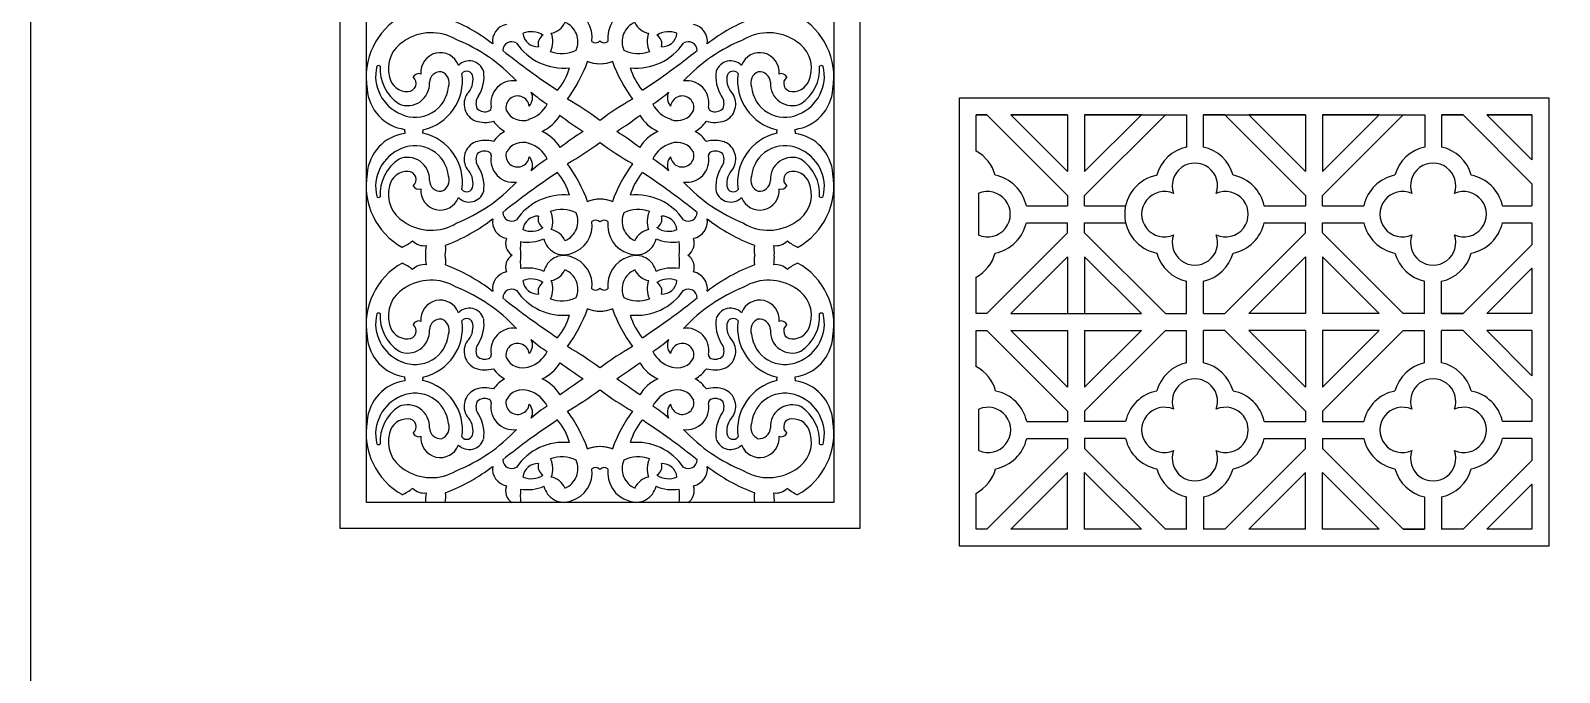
# Model space of a CAD drawing. Header units: millimetres. Extents: x 196 to 687, y 295 to 770.
# Drawn here: x 195.6 to 313, y 531.7 to 580.9 of the extents above; entities that cross this region are included whole.
import ezdxf

# ---------------------------------------------------------------- set-up
doc = ezdxf.new("R2010")
doc.units = ezdxf.units.MM

# ---------------------------------------------------------------- blocks, each defined once
blk = doc.blocks.new('A$C68BE5517')
at = {"color": 1}
for p, q in [((8.31, 33.1), (3.96, 33.1)), ((8.31, 33.1), (8.31, 28.74)), ((13.97, 33.1), (9.61, 33.1)), ((9.61, 33.1), (9.61, 28.74)), ((17.44, 33.1), (17.44, 30.62)), ((18.71, 33.1), (18.71, 30.62)), ((26.57, 33.1), (22.21, 33.1)), ((26.57, 33.1), (26.57, 28.74)), ((32.23, 33.1), (27.87, 33.1)), ((27.87, 33.1), (27.87, 28.74)), ((35.72, 33.1), (35.72, 30.62)), ((37, 33.1), (37, 30.62)), ((43.94, 33.1), (40.49, 33.1)), ((1.46, 27.06), (1.46, 23.89)), ((5.14, 26.12), (8.31, 26.12)), ((9.61, 26.12), (12.78, 26.12)), ((23.4, 26.12), (26.57, 26.12)), ((27.87, 26.12), (31.04, 26.12)), ((41.68, 26.12), (43.94, 26.12)), ((5.14, 24.82), (8.31, 24.82)), ((8.31, 24.04), (8.31, 24.82)), ((9.61, 24.82), (12.78, 24.82)), ((9.61, 24.04), (9.61, 24.82)), ((23.4, 24.82), (26.57, 24.82)), ((26.57, 24.04), (26.57, 24.82)), ((27.87, 24.82), (31.04, 24.82)), ((27.87, 24.04), (27.87, 24.82)), ((41.68, 24.82), (43.94, 24.82)), ((8.31, 22.2), (8.31, 17.85)), ((9.61, 22.2), (9.61, 17.85)), ((26.57, 22.2), (26.57, 17.85)), ((27.87, 22.2), (27.87, 17.85)), ((17.44, 17.85), (17.44, 20.32)), ((18.74, 17.85), (18.74, 20.33)), ((35.7, 17.85), (35.7, 20.33)), ((37, 17.85), (37, 20.32)), ((3.96, 17.85), (8.31, 17.85)), ((8.31, 17.85), (9.61, 17.85)), ((9.61, 17.85), (13.97, 17.85)), ((15.81, 17.85), (17.44, 17.85)), ((26.57, 17.85), (22.21, 17.85)), ((32.23, 17.85), (27.87, 17.85)), ((38.63, 17.85), (37, 17.85)), ((43.94, 17.85), (40.47, 17.85)), ((3.96, 16.55), (8.31, 16.55)), ((8.31, 16.55), (8.31, 12.19)), ((9.61, 16.55), (13.97, 16.55)), ((9.61, 16.55), (9.61, 12.19)), ((15.81, 16.55), (17.44, 16.55)), ((17.44, 14.07), (17.44, 16.55)), ((18.74, 14.06), (18.74, 16.55)), ((26.57, 16.55), (22.21, 16.55)), ((26.57, 16.55), (26.57, 12.19)), ((32.23, 16.55), (27.87, 16.55)), ((27.87, 16.55), (27.87, 12.19)), ((35.7, 14.06), (35.7, 16.55)), ((38.63, 16.55), (37, 16.55)), ((37, 14.07), (37, 16.55)), ((43.94, 16.55), (40.47, 16.55)), ((1.48, 10.51), (1.48, 7.34)), ((5.17, 9.57), (8.31, 9.57)), ((8.31, 10.35), (8.31, 9.57)), ((9.61, 10.35), (9.61, 9.57)), ((12.76, 9.57), (9.61, 9.57)), ((23.4, 9.57), (26.57, 9.57)), ((26.57, 10.35), (26.57, 9.57)), ((27.87, 10.35), (27.87, 9.57)), ((27.87, 9.57), (31.04, 9.57)), ((43.94, 9.57), (41.68, 9.57)), ((23.4, 8.27), (26.57, 8.27)), ((23.4, 8.27), (26.57, 8.27)), ((26.57, 7.5), (26.57, 8.27)), ((27.87, 8.27), (31.04, 8.27)), ((27.87, 8.27), (31.04, 8.27)), ((43.94, 8.27), (41.68, 8.27)), ((8.31, 1.3), (8.31, 5.66)), ((9.61, 1.3), (9.61, 5.66)), ((26.57, 1.3), (26.57, 5.66)), ((27.87, 1.3), (27.87, 5.66)), ((17.44, 1.3), (17.44, 3.78)), ((18.74, 3.78), (18.74, 1.3)), ((35.7, 3.78), (35.7, 1.3)), ((37, 3.78), (37, 1.3))]:
    blk.add_line(p, q, dxfattribs=at)
blk.add_lwpolyline([(0, 34.4), (45.24, 34.4), (45.24, 0), (0, 0)], close=True, dxfattribs=at)
for points in [[(8.31, 26.9), (2.12, 33.1), (1.3, 33.1)], [(1.3, 30.3), (1.3, 33.1), (2.12, 33.1)], [(2.12, 33.1), (8.31, 26.9), (8.31, 26.12)], [(8.31, 28.74), (3.96, 33.1)], [(3.96, 33.1), (8.31, 33.1)], [(13.97, 33.1), (9.61, 28.74)], [(15.81, 33.1), (9.61, 26.9)], [(9.61, 26.12), (9.61, 26.9), (15.81, 33.1), (17.44, 33.1)], [(9.61, 33.1), (17.44, 33.1)], [(18.71, 33.1), (26.57, 33.1)], [(26.57, 26.9), (20.37, 33.1), (18.74, 33.1)], [(20.37, 33.1), (26.57, 26.9), (26.57, 26.12)], [(26.57, 28.74), (22.21, 33.1)], [(32.23, 33.1), (27.87, 28.74)], [(34.06, 33.1), (27.87, 26.9)], [(27.87, 26.12), (27.87, 26.9), (34.06, 33.1), (35.7, 33.1)], [(27.87, 33.1), (35.72, 33.1)], [(37, 33.1), (38.66, 33.1)], [(43.94, 27.81), (38.66, 33.1), (37.02, 33.1)], [(43.94, 29.65), (40.49, 33.1)], [(40.49, 33.1), (43.94, 33.1), (43.94, 29.65)], [(43.94, 27.81), (43.94, 26.12)], [(43.94, 24.82), (43.94, 23.13)], [(8.31, 24.04), (2.12, 17.85), (1.3, 17.85), (1.3, 20.64)], [(15.81, 17.85), (9.61, 24.04)], [(18.74, 17.85), (20.37, 17.85), (26.57, 24.04)], [(26.57, 24.04), (20.37, 17.85)], [(27.87, 24.04), (34.06, 17.85)], [(35.7, 17.85), (34.06, 17.85), (27.87, 24.04)], [(37.02, 17.85), (38.66, 17.85), (43.94, 23.13)], [(43.94, 23.13), (38.66, 17.85)], [(8.31, 22.2), (3.96, 17.85)], [(13.97, 17.85), (9.61, 22.2)], [(22.21, 17.85), (26.57, 22.2)], [(27.87, 22.2), (32.23, 17.85)], [(40.47, 17.85), (43.94, 21.32)], [(43.94, 21.32), (43.94, 17.85)], [(1.3, 13.77), (1.3, 16.55), (2.12, 16.55)], [(2.12, 16.55), (8.31, 10.35)], [(3.96, 16.55), (8.31, 12.19)], [(9.61, 12.19), (13.97, 16.55)], [(9.61, 10.35), (15.81, 16.55)], [(26.57, 10.35), (20.37, 16.55), (18.74, 16.55)], [(20.37, 16.55), (26.57, 10.35)], [(26.57, 12.19), (22.21, 16.55)], [(32.23, 16.55), (27.87, 12.19)], [(34.06, 16.55), (27.87, 10.35)], [(27.87, 10.35), (34.06, 16.55), (35.7, 16.55)], [(43.94, 11.26), (38.66, 16.55), (37.02, 16.55)], [(43.94, 13.08), (40.47, 16.55)], [(43.94, 16.55), (43.94, 13.08)], [(43.94, 11.26), (43.94, 9.57)], [(5.17, 8.27), (8.31, 8.27), (8.31, 7.5), (2.12, 1.3)], [(12.76, 8.27), (9.61, 8.27), (9.61, 7.5), (15.81, 1.3)], [(27.87, 8.27), (27.87, 7.5), (34.06, 1.3), (35.7, 1.3)], [(43.94, 8.27), (43.94, 6.58)], [(26.57, 7.5), (20.37, 1.3), (18.74, 1.3)], [(20.37, 1.3), (26.57, 7.5)], [(34.06, 1.3), (27.87, 7.5)], [(43.94, 6.58), (38.66, 1.3), (37.02, 1.3)], [(3.96, 1.3), (8.31, 5.66)], [(9.61, 5.66), (13.97, 1.3)], [(22.21, 1.3), (26.57, 5.66)], [(27.87, 5.66), (32.23, 1.3)], [(40.49, 1.3), (43.94, 4.75)], [(43.94, 4.75), (43.94, 1.3), (40.49, 1.3)], [(2.12, 1.3), (1.3, 1.3), (1.3, 4.08)], [(8.31, 1.3), (3.96, 1.3)], [(13.97, 1.3), (9.61, 1.3)], [(17.44, 1.3), (15.81, 1.3)], [(20.37, 1.3), (18.74, 1.3)], [(26.57, 1.3), (22.21, 1.3)], [(32.23, 1.3), (27.87, 1.3)], [(35.7, 1.3), (34.06, 1.3)], [(38.66, 1.3), (37, 1.3)]]:
    blk.add_lwpolyline(points, dxfattribs=at)
for centre, radius, start, end in [((18.08, 27.65), 3.04, 102.1016, 164.5756), ((18.08, 27.65), 3.04, 15.4244, 77.8984), ((36.36, 27.65), 3.04, 102.1016, 164.5756), ((36.36, 27.65), 3.04, 15.4244, 77.8984), ((-0.18, 27.65), 3.04, 15.4244, 60.8687), ((18.08, 27.65), 1.74, 340.1793, 199.8207), ((36.36, 27.65), 1.74, 340.1793, 199.8207), ((2.17, 25.47), 3.04, 12.3499, 79.0185), ((15.73, 25.47), 3.04, 100.9815, 259.0185), ((20.43, 25.47), 3.04, 12.3499, 79.0185), ((34.01, 25.47), 3.04, 100.9815, 167.6501), ((38.71, 25.47), 3.04, 12.3499, 79.0185), ((2.17, 25.47), 1.74, 245.7364, 114.2636), ((15.73, 25.47), 1.74, 65.7364, 294.2636), ((20.43, 25.47), 1.74, 245.7364, 114.2636), ((34.01, 25.47), 1.74, 65.7364, 294.2636), ((38.71, 25.47), 1.74, 245.7364, 114.2636), ((2.17, 25.47), 3.04, 280.9815, 347.6501), ((20.43, 25.47), 3.04, 280.9815, 347.6501), ((34.01, 25.47), 3.04, 192.3499, 259.0185), ((38.71, 25.47), 3.04, 280.9815, 347.6501), ((18.08, 23.3), 1.74, 160.1793, 19.8207), ((36.36, 23.3), 1.74, 160.1793, 19.8207), ((-0.18, 23.3), 3.04, 299.1313, 344.5756), ((18.08, 23.3), 3.04, 195.4244, 257.8984), ((18.08, 23.3), 3.04, 282.5984, 344.5756), ((36.36, 23.3), 3.04, 195.4244, 257.4016), ((36.36, 23.3), 3.04, 282.1016, 344.5756), ((-0.15, 11.1), 3.04, 15.4244, 61.4229), ((18.08, 11.1), 3.04, 102.1016, 164.5756), ((18.08, 11.1), 3.04, 15.4244, 77.4016), ((36.36, 11.1), 3.04, 102.5984, 164.5756), ((36.36, 11.1), 3.04, 15.4244, 77.8984), ((2.2, 8.92), 3.04, 12.3499, 79.0185), ((15.73, 8.92), 3.04, 100.9815, 167.6501), ((18.08, 11.1), 1.74, 340.1793, 199.8207), ((20.43, 8.92), 3.04, 12.3499, 79.0185), ((34.01, 8.92), 3.04, 100.9815, 167.6501), ((36.36, 11.1), 1.74, 340.1793, 199.8207), ((38.71, 8.92), 3.04, 12.3499, 79.0185), ((2.2, 8.92), 1.74, 245.7364, 114.2636), ((15.73, 8.92), 1.74, 65.7364, 294.2636), ((20.43, 8.92), 1.74, 245.7364, 114.2636), ((34.01, 8.92), 1.74, 65.7364, 294.2636), ((38.71, 8.92), 1.74, 245.7364, 114.2636), ((2.2, 8.92), 3.04, 280.9815, 347.6501), ((15.73, 8.92), 3.04, 192.3499, 259.0185), ((20.43, 8.92), 3.04, 280.9815, 347.6501), ((34.01, 8.92), 3.04, 192.3499, 259.0185), ((38.71, 8.92), 3.04, 280.9815, 347.6501), ((18.08, 6.75), 1.74, 160.1793, 19.8207), ((36.36, 6.75), 1.74, 160.1793, 19.8207), ((-0.15, 6.75), 3.04, 298.5771, 344.5756), ((18.08, 6.75), 3.04, 195.4244, 257.8984), ((18.08, 6.75), 3.04, 282.5984, 344.5756), ((36.36, 6.75), 3.04, 195.4244, 257.4016), ((36.36, 6.75), 3.04, 282.1016, 344.5756)]:
    blk.add_arc(centre, radius, start, end, dxfattribs=at)
blk = doc.blocks.new('A$C22BE7BF4')
at = {"color": 1}
for p, q in [((4.96, 30.47), (4.96, 30.62)), ((6.34, 30.6), (6.34, 30.47)), ((33.51, 30.6), (33.51, 30.47)), ((34.9, 30.47), (34.9, 30.62)), ((4.96, 30.47), (4.96, 30.31)), ((6.34, 30.33), (6.34, 30.47)), ((33.51, 30.33), (33.51, 30.47)), ((34.9, 30.47), (34.9, 30.31)), ((4.96, 11.49), (4.96, 11.65)), ((4.96, 11.49), (4.96, 11.33)), ((6.34, 11.63), (6.34, 11.49)), ((6.34, 11.35), (6.34, 11.49)), ((33.51, 11.63), (33.51, 11.49)), ((33.51, 11.35), (33.51, 11.49)), ((34.9, 11.49), (34.9, 11.65)), ((34.9, 11.49), (34.9, 11.33))]:
    blk.add_line(p, q, dxfattribs=at)
for points in [[(0, 79.93), (39.88, 79.93), (39.88, 0), (0, 0)], [(2, 77.93), (37.88, 77.93), (37.88, 2), (2, 2)]]:
    blk.add_lwpolyline(points, close=True, dxfattribs=at)
for centre, radius, start, end in [((7.38, 34.63), 5.4, 118.987, 189.6583), ((3.32, 26.45), 13.61, 52.053, 69.6111), ((15.92, 39.41), 1.44, 280.7197, 336.3662), ((16.62, 37.34), 1.62, 336.6283, 67.3984), ((17.05, 37.65), 2.28, 352.7922, 73.2511), ((22.8, 37.65), 2.28, 106.7489, 187.2078), ((23.24, 37.34), 1.62, 112.6016, 203.3717), ((23.93, 39.41), 1.44, 203.6338, 259.2803), ((36.53, 26.45), 13.61, 110.3889, 127.947), ((32.48, 34.63), 5.4, 350.3417, 61.013), ((6.98, 34.31), 3.73, 59.1096, 123.9037), ((12.98, 37.39), 1.3, 100.2682, 189.0711), ((14.65, 36.51), 1.61, 55.6876, 112.6903), ((15.16, 38.11), 1.15, 185.5817, 272.4793), ((15.91, 37.2), 0.734, 118.8965, 198.7504), ((14.51, 37.37), 1.8, 334.7627, 20.6062), ((25.35, 37.37), 1.8, 159.3938, 205.2373), ((25.21, 36.51), 1.61, 67.3097, 124.3124), ((23.95, 37.2), 0.734, 341.2496, 61.1035), ((24.69, 38.11), 1.15, 267.5207, 354.4183), ((26.87, 37.39), 1.3, 350.9289, 79.7318), ((32.87, 34.31), 3.73, 56.0963, 120.8904), ((6.13, 35.3), 2.44, 120.38, 195.7734), ((7.67, 35.02), 1.49, 20.5617, 185.6734), ((4.15, 25.62), 12.8, 42.9664, 68.2401), ((13.16, 36.66), 0.693, 59.0394, 177.7081), ((47.88, 81), 56.73, 231.3656, 236.6232), ((17.14, 39.7), 4.37, 214.1052, 276.0268), ((17, 38.95), 2.5, 249.6741, 296.0872), ((19.59, 37.75), 0.474, 233.7394, 315.1689), ((20.26, 37.75), 0.474, 224.8311, 306.2606), ((22.85, 38.95), 2.5, 243.9128, 290.3259), ((22.72, 39.7), 4.37, 263.9732, 325.8948), ((-8.03, 81), 56.73, 303.3768, 308.6344), ((35.71, 25.62), 12.8, 111.7599, 137.0336), ((26.7, 36.66), 0.693, 2.2919, 120.9606), ((32.19, 35.02), 1.49, 354.3266, 159.4383), ((33.72, 35.3), 2.44, 344.2266, 59.62), ((5.87, 34.72), 3.16, 166.2261, 248.2707), ((2.93, 35.31), 0.208, 50.0912, 130.714), ((6.22, 35.25), 3.16, 175.9968, 237.1521), ((9.89, 34.71), 1.17, 18.4047, 135.1013), ((13.07, 36.66), 4.71, 319.9339, 343.9318), ((8.41, 39.64), 11.23, 323.4149, 340.2457), ((19.93, 38.23), 2.57, 246.8542, 291.6589), ((19.93, 38.23), 2.57, 248.3411, 293.1458), ((31.45, 39.64), 11.23, 199.7543, 216.5851), ((26.78, 36.66), 4.71, 196.0682, 220.0661), ((29.96, 34.71), 1.17, 44.8987, 161.5953), ((33.99, 34.72), 3.16, 291.7293, 13.7739), ((33.63, 35.25), 3.16, 302.8479, 4.0032), ((36.92, 35.31), 0.208, 49.286, 129.9088), ((5.13, 34.9), 1.37, 190.9825, 273.1101), ((5.17, 34.12), 1.67, 246.4135, 3.3727), ((5.21, 34.15), 0.614, 269.8788, 51.574), ((6.01, 34.44), 0.461, 68.0045, 156.0165), ((5.52, 34.36), 3.85, 282.3743, 8.2512), ((7.71, 34.18), 0.872, 85.7917, 177.6899), ((7.44, 34.2), 0.914, 340.1258, 68.5649), ((9.7, 34.62), 0.478, 4.5307, 141.7777), ((8.62, 34.46), 1.57, 315.4257, 7.4203), ((8.12, 34.7), 2.91, 328.7853, 7.585), ((13.28, 32.64), 1.72, 82.2116, 190.2514), ((26.57, 32.64), 1.72, 349.7486, 97.7884), ((31.73, 34.7), 2.91, 172.415, 211.2147), ((31.23, 34.46), 1.57, 172.5797, 224.5743), ((30.15, 34.62), 0.478, 38.2223, 175.4693), ((34.34, 34.36), 3.85, 171.7488, 257.6257), ((32.41, 34.2), 0.914, 111.4351, 199.8742), ((32.14, 34.18), 0.872, 2.3101, 94.2083), ((34.68, 34.12), 1.67, 176.6273, 293.5865), ((33.84, 34.44), 0.461, 23.9835, 111.9955), ((34.64, 34.15), 0.614, 128.426, 270.1212), ((34.72, 34.9), 1.37, 266.8899, 349.0175), ((5.4, 33.95), 3.35, 183.8202, 262.4624), ((5.74, 34.13), 2.57, 246.0876, 354.6317), ((10.91, 32.57), 1.41, 146.3586, 246.9166), ((11.33, 32.61), 0.921, 140.9412, 206.6968), ((13.61, 32.29), 0.899, 7.5039, 192.4964), ((13.78, 33.06), 0.971, 317.9562, 25.3792), ((20.8, 40.42), 9.27, 228.4975, 237.9124), ((6.47, 13.52), 22.3, 52.9502, 60.5754), ((33.38, 13.52), 22.3, 119.4246, 127.0498), ((19.05, 40.42), 9.27, 302.0876, 311.5025), ((26.07, 33.06), 0.971, 154.6208, 222.0438), ((26.24, 32.29), 0.899, 347.5036, 172.4961), ((28.53, 32.61), 0.921, 333.3032, 39.0588), ((28.94, 32.57), 1.41, 293.0834, 33.6414), ((34.12, 34.13), 2.57, 185.3683, 293.9124), ((34.46, 33.95), 3.35, 277.5376, 356.1798), ((11.08, 32.85), 0.872, 228.3182, 292.177), ((11.31, 32.3), 0.276, 290.6995, 7.3902), ((14, 32.71), 1.41, 206.106, 290.0284), ((13.85, 33.58), 2.27, 286.1313, 333.5104), ((14.21, 33.3), 3.1, 294.2538, 329.0615), ((36.14, 57.43), 32.15, 233.1775, 237.0206), ((3.71, 57.43), 32.15, 302.9794, 306.8225), ((25.64, 33.3), 3.1, 210.9385, 245.7462), ((26.01, 33.58), 2.27, 206.4896, 253.8687), ((25.86, 32.71), 1.41, 249.9716, 333.894), ((28.54, 32.3), 0.276, 172.6098, 249.3005), ((28.77, 32.85), 0.872, 247.823, 311.6818), ((11.12, 33.6), 2.44, 251.8711, 285.2087), ((13.96, 32.81), 2.7, 215.3686, 239.999), ((25.89, 32.81), 2.7, 300.001, 324.6314), ((28.74, 33.6), 2.44, 254.7913, 288.1289), ((5.4, 26.99), 3.35, 97.5376, 176.1798), ((5.74, 26.8), 2.57, 5.3683, 113.9124), ((5.52, 26.57), 3.85, 351.7488, 77.6257), ((10.91, 28.36), 1.41, 113.0834, 213.6414), ((11.12, 27.34), 2.44, 74.7913, 108.1289), ((13.96, 28.13), 2.7, 120.001, 144.6314), ((14, 28.22), 1.41, 69.9716, 153.894), ((13.85, 27.36), 2.27, 26.4896, 73.8687), ((14.21, 27.64), 3.1, 30.9385, 65.7462), ((36.14, 3.5), 32.15, 122.9794, 126.8225), ((6.47, 47.42), 22.3, 299.4246, 307.0498), ((33.38, 47.42), 22.3, 232.9502, 240.5754), ((3.71, 3.5), 32.15, 53.1775, 57.0206), ((25.64, 27.64), 3.1, 114.2538, 149.0615), ((26.01, 27.36), 2.27, 106.1313, 153.5104), ((25.86, 28.22), 1.41, 26.106, 110.0284), ((25.89, 28.13), 2.7, 35.3686, 59.999), ((28.74, 27.34), 2.44, 71.8711, 105.2087), ((28.94, 28.36), 1.41, 326.3586, 66.9166), ((34.34, 26.57), 3.85, 102.3743, 188.2512), ((34.12, 26.8), 2.57, 66.0876, 174.6317), ((34.46, 26.99), 3.35, 3.8202, 82.4624), ((5.87, 26.22), 3.16, 111.7293, 193.7739), ((6.22, 25.68), 3.16, 122.8479, 184.0032), ((5.17, 26.81), 1.67, 356.6273, 113.5865), ((11.33, 28.32), 0.921, 153.3032, 219.0588), ((11.08, 28.09), 0.872, 67.823, 131.6818), ((11.31, 28.63), 0.276, 352.6098, 69.3005), ((13.28, 28.29), 1.72, 169.7486, 277.7884), ((13.61, 28.64), 0.899, 167.5036, 352.4961), ((13.78, 27.88), 0.971, 334.6208, 42.0438), ((20.8, 20.51), 9.27, 122.0876, 131.5025), ((19.05, 20.51), 9.27, 48.4975, 57.9124), ((26.07, 27.88), 0.971, 137.9562, 205.3792), ((26.24, 28.64), 0.899, 187.5039, 12.4964), ((26.57, 28.29), 1.72, 262.2116, 10.2514), ((28.54, 28.63), 0.276, 110.6995, 187.3902), ((28.77, 28.09), 0.872, 48.3182, 112.177), ((28.53, 28.32), 0.921, 320.9412, 26.6968), ((34.68, 26.81), 1.67, 66.4135, 183.3727), ((33.99, 26.22), 3.16, 346.2261, 68.2707), ((33.63, 25.68), 3.16, 355.9968, 57.1521), ((7.38, 26.3), 5.4, 170.3417, 241.013), ((5.13, 26.03), 1.37, 86.8899, 169.0175), ((5.21, 26.78), 0.614, 308.426, 90.1212), ((7.44, 26.73), 0.914, 291.4351, 19.8742), ((8.62, 26.48), 1.57, 352.5797, 44.5743), ((8.12, 26.23), 2.91, 352.415, 31.2147), ((47.88, -20.06), 56.73, 123.3768, 128.6344), ((13.07, 24.28), 4.71, 16.0682, 40.0661), ((8.41, 21.29), 11.23, 19.7543, 36.5851), ((31.45, 21.29), 11.23, 143.4149, 160.2457), ((26.78, 24.28), 4.71, 139.9339, 163.9318), ((-8.03, -20.06), 56.73, 51.3656, 56.6232), ((31.73, 26.23), 2.91, 148.7853, 187.585), ((31.23, 26.48), 1.57, 135.4257, 187.4203), ((32.41, 26.73), 0.914, 160.1258, 248.5649), ((34.64, 26.78), 0.614, 89.8788, 231.574), ((34.72, 26.03), 1.37, 10.9825, 93.1101), ((32.48, 26.3), 5.4, 298.987, 9.6583), ((6.13, 25.63), 2.44, 164.2266, 239.62), ((6.01, 26.49), 0.461, 203.9835, 291.9955), ((7.67, 25.92), 1.49, 174.3266, 339.4383), ((7.71, 26.75), 0.872, 182.3101, 274.2083), ((4.15, 35.31), 12.8, 291.7599, 317.0336), ((9.89, 26.22), 1.17, 224.8987, 341.5953), ((9.7, 26.31), 0.478, 218.2223, 355.4693), ((35.71, 35.31), 12.8, 222.9664, 248.2401), ((29.96, 26.22), 1.17, 198.4047, 315.1013), ((30.15, 26.31), 0.478, 184.5307, 321.7777), ((32.19, 25.92), 1.49, 200.5617, 5.6734), ((32.14, 26.75), 0.872, 265.7917, 357.6899), ((33.84, 26.49), 0.461, 248.0045, 336.0165), ((33.72, 25.63), 2.44, 300.38, 15.7734), ((2.93, 25.62), 0.208, 229.286, 309.9088), ((17.14, 21.23), 4.37, 83.9732, 145.8948), ((19.93, 22.7), 2.57, 68.3411, 113.1458), ((19.93, 22.7), 2.57, 66.8542, 111.6589), ((22.72, 21.23), 4.37, 34.1052, 96.0268), ((36.92, 25.62), 0.208, 230.0912, 310.714), ((6.98, 26.62), 3.73, 236.0963, 300.8904), ((3.32, 34.49), 13.61, 290.3889, 307.947), ((12.98, 23.55), 1.3, 170.9289, 259.7318), ((13.16, 24.28), 0.693, 182.2919, 300.9606), ((15.16, 22.82), 1.15, 87.5207, 174.4183), ((15.91, 23.73), 0.734, 161.2496, 241.1035), ((17, 21.99), 2.5, 63.9128, 110.3259), ((14.51, 23.57), 1.8, 339.3938, 25.2373), ((16.62, 23.59), 1.62, 292.6016, 23.3717), ((17.05, 23.28), 2.28, 286.7489, 7.2078), ((19.59, 23.19), 0.474, 44.8311, 126.2606), ((20.26, 23.19), 0.474, 53.7394, 135.1689), ((22.8, 23.28), 2.28, 172.7922, 253.2511), ((23.24, 23.59), 1.62, 156.6283, 247.3984), ((22.85, 21.99), 2.5, 69.6741, 116.0872), ((25.35, 23.57), 1.8, 154.7627, 200.6062), ((23.95, 23.73), 0.734, 298.8965, 18.7504), ((24.69, 22.82), 1.15, 5.5817, 92.4793), ((26.7, 24.28), 0.693, 239.0394, 357.7081), ((26.87, 23.55), 1.3, 280.2682, 9.0711), ((36.53, 34.49), 13.61, 232.053, 249.6111), ((32.87, 26.62), 3.73, 239.1096, 303.9037), ((14.65, 24.42), 1.61, 247.3097, 304.3124), ((15.92, 21.52), 1.44, 23.6338, 79.2803), ((23.93, 21.52), 1.44, 100.7197, 156.3662), ((25.21, 24.42), 1.61, 235.6876, 292.6903), ((3.05, 25.2), 4, 295.2291, 308.4611), ((6.43, 22.95), 1.25, 225.1405, 277.5534), ((9.99, 21.15), 3.45, 170.5642, 182.8054), ((6.6, 21.41), 1.5, 343.3747, 12.2861), ((13.73, 21.88), 1.05, 158.6626, 239.006), ((18.46, 21.49), 4.65, 173.621, 186.379), ((14.37, 25.13), 3.16, 260.2616, 293.3056), ((17.16, 22.57), 1.57, 192.8951, 290.6346), ((22.7, 22.57), 1.57, 249.3654, 347.1049), ((25.48, 25.13), 3.16, 246.6944, 279.7384), ((21.39, 21.49), 4.65, 353.621, 6.379), ((26.12, 21.88), 1.05, 300.994, 21.3374), ((33.25, 21.41), 1.5, 167.7139, 196.6253), ((33.43, 22.95), 1.25, 262.4466, 314.8595), ((29.86, 21.15), 3.45, 357.1946, 9.4358), ((36.8, 25.2), 4, 231.5389, 244.7709), ((7.38, 15.65), 5.4, 118.987, 189.6583), ((3.05, 16.75), 4, 51.5389, 64.7709), ((6.43, 19), 1.25, 82.4466, 134.8595), ((9.99, 20.81), 3.45, 177.1946, 189.4358), ((6.6, 20.55), 1.5, 347.7139, 16.6253), ((3.32, 7.47), 13.61, 52.053, 69.6111), ((13.73, 20.07), 1.05, 120.994, 201.3374), ((18.46, 20.46), 4.65, 173.621, 186.379), ((14.37, 16.83), 3.16, 66.6944, 99.7384), ((17.16, 19.38), 1.57, 69.3654, 167.1049), ((17.05, 18.67), 2.28, 352.7922, 73.2511), ((22.8, 18.67), 2.28, 106.7489, 187.2078), ((22.7, 19.38), 1.57, 12.8951, 110.6346), ((25.48, 16.83), 3.16, 80.2616, 113.3056), ((21.39, 20.46), 4.65, 353.621, 6.379), ((26.12, 20.07), 1.05, 338.6626, 59.006), ((36.53, 7.47), 13.61, 110.3889, 127.947), ((33.25, 20.55), 1.5, 163.3747, 192.2861), ((29.86, 20.81), 3.45, 350.5642, 2.8054), ((33.43, 19), 1.25, 45.1405, 97.5534), ((36.8, 16.75), 4, 115.2291, 128.4611), ((32.48, 15.65), 5.4, 350.3417, 61.013), ((6.98, 15.33), 3.73, 59.1096, 123.9037), ((12.98, 18.41), 1.3, 100.2682, 189.0711), ((14.65, 17.54), 1.61, 55.6876, 112.6903), ((15.16, 19.14), 1.15, 185.5817, 272.4793), ((15.91, 18.23), 0.734, 118.8965, 198.7504), ((14.51, 18.39), 1.8, 334.7627, 20.6062), ((15.92, 20.44), 1.44, 280.7197, 336.3662), ((16.62, 18.36), 1.62, 336.6283, 67.3984), ((23.24, 18.36), 1.62, 112.6016, 203.3717), ((23.93, 20.44), 1.44, 203.6338, 259.2803), ((25.35, 18.39), 1.8, 159.3938, 205.2373), ((25.21, 17.54), 1.61, 67.3097, 124.3124), ((23.95, 18.23), 0.734, 341.2496, 61.1035), ((24.69, 19.14), 1.15, 267.5207, 354.4183), ((26.87, 18.41), 1.3, 350.9289, 79.7318), ((32.87, 15.33), 3.73, 56.0963, 120.8904), ((6.13, 16.33), 2.44, 120.38, 195.7734), ((4.15, 6.64), 12.8, 42.9664, 68.2401), ((13.16, 17.68), 0.693, 59.0394, 177.7081), ((47.88, 62.02), 56.73, 231.3656, 236.6232), ((17.14, 20.73), 4.37, 214.1052, 276.0268), ((17, 19.97), 2.5, 249.6741, 296.0872), ((19.59, 18.77), 0.474, 233.7394, 315.1689), ((20.26, 18.77), 0.474, 224.8311, 306.2606), ((22.85, 19.97), 2.5, 243.9128, 290.3259), ((22.72, 20.73), 4.37, 263.9732, 325.8948), ((-8.03, 62.02), 56.73, 303.3768, 308.6344), ((35.71, 6.64), 12.8, 111.7599, 137.0336), ((26.7, 17.68), 0.693, 2.2919, 120.9606), ((33.72, 16.33), 2.44, 344.2266, 59.62), ((5.87, 15.74), 3.16, 166.2261, 248.2707), ((2.93, 16.33), 0.208, 50.0912, 130.714), ((6.22, 16.27), 3.16, 175.9968, 237.1521), ((7.67, 16.04), 1.49, 20.5617, 185.6734), ((9.89, 15.74), 1.17, 18.4047, 135.1013), ((8.41, 20.66), 11.23, 323.4149, 340.2457), ((19.93, 19.25), 2.57, 246.8542, 291.6589), ((19.93, 19.25), 2.57, 248.3411, 293.1458), ((31.45, 20.66), 11.23, 199.7543, 216.5851), ((29.96, 15.74), 1.17, 44.8987, 161.5953), ((32.19, 16.04), 1.49, 354.3266, 159.4383), ((33.99, 15.74), 3.16, 291.7293, 13.7739), ((33.63, 16.27), 3.16, 302.8479, 4.0032), ((36.92, 16.33), 0.208, 49.286, 129.9088), ((5.13, 15.93), 1.37, 190.9825, 273.1101), ((5.21, 15.17), 0.614, 269.8788, 51.574), ((6.01, 15.47), 0.461, 68.0045, 156.0165), ((5.52, 15.39), 3.85, 282.3743, 8.2512), ((7.71, 15.21), 0.872, 85.7917, 177.6899), ((7.44, 15.23), 0.914, 340.1258, 68.5649), ((9.7, 15.64), 0.478, 4.5307, 141.7777), ((8.62, 15.48), 1.57, 315.4257, 7.4203), ((8.12, 15.72), 2.91, 328.7853, 7.585), ((13.28, 13.66), 1.72, 82.2116, 190.2514), ((13.07, 17.68), 4.71, 319.9339, 343.9318), ((26.78, 17.68), 4.71, 196.0682, 220.0661), ((26.57, 13.66), 1.72, 349.7486, 97.7884), ((31.73, 15.72), 2.91, 172.415, 211.2147), ((31.23, 15.48), 1.57, 172.5797, 224.5743), ((30.15, 15.64), 0.478, 38.2223, 175.4693), ((34.34, 15.39), 3.85, 171.7488, 257.6257), ((32.41, 15.23), 0.914, 111.4351, 199.8742), ((32.14, 15.21), 0.872, 2.3101, 94.2083), ((33.84, 15.47), 0.461, 23.9835, 111.9955), ((34.64, 15.17), 0.614, 128.426, 270.1212), ((34.72, 15.93), 1.37, 266.8899, 349.0175), ((5.4, 14.97), 3.35, 183.8202, 262.4624), ((5.17, 15.14), 1.67, 246.4135, 3.3727), ((5.74, 15.16), 2.57, 246.0876, 354.6317), ((10.91, 13.6), 1.41, 146.3586, 246.9166), ((11.33, 13.63), 0.921, 140.9412, 206.6968), ((13.61, 13.31), 0.899, 7.5039, 192.4964), ((13.78, 14.08), 0.971, 317.9562, 25.3792), ((20.8, 21.44), 9.27, 228.4975, 237.9124), ((19.05, 21.44), 9.27, 302.0876, 311.5025), ((26.07, 14.08), 0.971, 154.6208, 222.0438), ((26.24, 13.31), 0.899, 347.5036, 172.4961), ((28.53, 13.63), 0.921, 333.3032, 39.0588), ((28.94, 13.6), 1.41, 293.0834, 33.6414), ((34.12, 15.16), 2.57, 185.3683, 293.9124), ((34.68, 15.14), 1.67, 176.6273, 293.5865), ((34.46, 14.97), 3.35, 277.5376, 356.1798), ((11.08, 13.87), 0.872, 228.3182, 292.177), ((11.31, 13.32), 0.276, 290.6995, 7.3902), ((14, 13.74), 1.41, 206.106, 290.0284), ((13.85, 14.6), 2.27, 286.1313, 333.5104), ((6.47, -5.46), 22.3, 52.9502, 60.5754), ((33.38, -5.46), 22.3, 119.4246, 127.0498), ((26.01, 14.6), 2.27, 206.4896, 253.8687), ((25.86, 13.74), 1.41, 249.9716, 333.894), ((28.54, 13.32), 0.276, 172.6098, 249.3005), ((28.77, 13.87), 0.872, 247.823, 311.6818), ((11.12, 14.62), 2.44, 251.8711, 285.2087), ((13.96, 13.83), 2.7, 215.3686, 239.999), ((14.21, 14.32), 3.1, 294.2538, 329.0615), ((36.14, 38.46), 32.15, 233.1775, 237.0206), ((3.71, 38.46), 32.15, 302.9794, 306.8225), ((25.64, 14.32), 3.1, 210.9385, 245.7462), ((25.89, 13.83), 2.7, 300.001, 324.6314), ((28.74, 14.62), 2.44, 254.7913, 288.1289), ((5.4, 8.01), 3.35, 97.5376, 176.1798), ((5.52, 7.59), 3.85, 351.7488, 77.6257), ((10.91, 9.38), 1.41, 113.0834, 213.6414), ((11.12, 8.36), 2.44, 74.7913, 108.1289), ((13.96, 9.15), 2.7, 120.001, 144.6314), ((14, 9.24), 1.41, 69.9716, 153.894), ((13.85, 8.38), 2.27, 26.4896, 73.8687), ((14.21, 8.66), 3.1, 30.9385, 65.7462), ((36.14, -15.48), 32.15, 122.9794, 126.8225), ((6.47, 28.44), 22.3, 299.4246, 307.0498), ((33.38, 28.44), 22.3, 232.9502, 240.5754), ((3.71, -15.48), 32.15, 53.1775, 57.0206), ((25.64, 8.66), 3.1, 114.2538, 149.0615), ((26.01, 8.38), 2.27, 106.1313, 153.5104), ((25.86, 9.24), 1.41, 26.106, 110.0284), ((25.89, 9.15), 2.7, 35.3686, 59.999), ((28.74, 8.36), 2.44, 71.8711, 105.2087), ((28.94, 9.38), 1.41, 326.3586, 66.9166), ((34.34, 7.59), 3.85, 102.3743, 188.2512), ((34.46, 8.01), 3.35, 3.8202, 82.4624), ((5.87, 7.24), 3.16, 111.7293, 193.7739), ((5.17, 7.83), 1.67, 356.6273, 113.5865), ((5.74, 7.82), 2.57, 5.3683, 113.9124), ((11.33, 9.34), 0.921, 153.3032, 219.0588), ((11.08, 9.11), 0.872, 67.823, 131.6818), ((11.31, 9.66), 0.276, 352.6098, 69.3005), ((13.28, 9.31), 1.72, 169.7486, 277.7884), ((13.61, 9.66), 0.899, 167.5036, 352.4961), ((13.78, 8.9), 0.971, 334.6208, 42.0438), ((20.8, 1.54), 9.27, 122.0876, 131.5025), ((19.05, 1.54), 9.27, 48.4975, 57.9124), ((26.07, 8.9), 0.971, 137.9562, 205.3792), ((26.24, 9.66), 0.899, 187.5039, 12.4964), ((26.57, 9.31), 1.72, 262.2116, 10.2514), ((28.54, 9.66), 0.276, 110.6995, 187.3902), ((28.77, 9.11), 0.872, 48.3182, 112.177), ((28.53, 9.34), 0.921, 320.9412, 26.6968), ((34.12, 7.82), 2.57, 66.0876, 174.6317), ((34.68, 7.83), 1.67, 66.4135, 183.3727), ((33.99, 7.24), 3.16, 346.2261, 68.2707), ((7.38, 7.33), 5.4, 170.3417, 241.013), ((6.22, 6.71), 3.16, 122.8479, 184.0032), ((5.13, 7.05), 1.37, 86.8899, 169.0175), ((5.21, 7.81), 0.614, 308.426, 90.1212), ((8.62, 7.5), 1.57, 352.5797, 44.5743), ((8.12, 7.26), 2.91, 352.415, 31.2147), ((47.88, -39.04), 56.73, 123.3768, 128.6344), ((13.07, 5.3), 4.71, 16.0682, 40.0661), ((8.41, 2.32), 11.23, 19.7543, 36.5851), ((31.45, 2.32), 11.23, 143.4149, 160.2457), ((26.78, 5.3), 4.71, 139.9339, 163.9318), ((-8.03, -39.04), 56.73, 51.3656, 56.6232), ((31.73, 7.26), 2.91, 148.7853, 187.585), ((31.23, 7.5), 1.57, 135.4257, 187.4203), ((34.64, 7.81), 0.614, 89.8788, 231.574), ((34.72, 7.05), 1.37, 10.9825, 93.1101), ((32.48, 7.33), 5.4, 298.987, 9.6583), ((33.63, 6.71), 3.16, 355.9968, 57.1521), ((6.13, 6.65), 2.44, 164.2266, 239.62), ((6.01, 7.51), 0.461, 203.9835, 291.9955), ((7.67, 6.94), 1.49, 174.3266, 339.4383), ((7.71, 7.77), 0.872, 182.3101, 274.2083), ((7.44, 7.75), 0.914, 291.4351, 19.8742), ((4.15, 16.33), 12.8, 291.7599, 317.0336), ((9.7, 7.33), 0.478, 218.2223, 355.4693), ((35.71, 16.33), 12.8, 222.9664, 248.2401), ((30.15, 7.33), 0.478, 184.5307, 321.7777), ((32.19, 6.94), 1.49, 200.5617, 5.6734), ((32.41, 7.75), 0.914, 160.1258, 248.5649), ((32.14, 7.77), 0.872, 265.7917, 357.6899), ((33.84, 7.51), 0.461, 248.0045, 336.0165), ((33.72, 6.65), 2.44, 300.38, 15.7734), ((2.93, 6.65), 0.208, 229.286, 309.9088), ((9.89, 7.24), 1.17, 224.8987, 341.5953), ((17.14, 2.25), 4.37, 83.9732, 145.8948), ((19.93, 3.72), 2.57, 68.3411, 113.1458), ((19.93, 3.72), 2.57, 66.8542, 111.6589), ((22.72, 2.25), 4.37, 34.1052, 96.0268), ((29.96, 7.24), 1.17, 198.4047, 315.1013), ((36.92, 6.65), 0.208, 230.0912, 310.714), ((3.32, 15.51), 13.61, 290.3889, 307.947), ((12.98, 4.57), 1.3, 170.9289, 259.7318), ((13.16, 5.3), 0.693, 182.2919, 300.9606), ((15.16, 3.84), 1.15, 87.5207, 174.4183), ((15.91, 4.75), 0.734, 161.2496, 241.1035), ((17, 3.01), 2.5, 63.9128, 110.3259), ((14.51, 4.59), 1.8, 339.3938, 25.2373), ((16.62, 4.61), 1.62, 292.6016, 23.3717), ((23.24, 4.61), 1.62, 156.6283, 247.3984), ((22.85, 3.01), 2.5, 69.6741, 116.0872), ((25.35, 4.59), 1.8, 154.7627, 200.6062), ((23.95, 4.75), 0.734, 298.8965, 18.7504), ((24.69, 3.84), 1.15, 5.5817, 92.4793), ((26.7, 5.3), 0.693, 239.0394, 357.7081), ((26.87, 4.57), 1.3, 280.2682, 9.0711), ((36.53, 15.51), 13.61, 232.053, 249.6111), ((6.98, 7.64), 3.73, 236.0963, 300.8904), ((14.65, 5.44), 1.61, 247.3097, 304.3124), ((15.92, 2.54), 1.44, 23.6338, 79.2803), ((17.05, 4.31), 2.28, 286.7489, 7.2078), ((19.59, 4.21), 0.474, 44.8311, 126.2606), ((20.26, 4.21), 0.474, 53.7394, 135.1689), ((22.8, 4.31), 2.28, 172.7922, 253.2511), ((23.93, 2.54), 1.44, 100.7197, 156.3662), ((25.21, 5.44), 1.61, 235.6876, 292.6903), ((32.87, 7.64), 3.73, 239.1096, 303.9037), ((3.05, 6.22), 4, 295.2291, 308.4611), ((6.43, 3.98), 1.25, 225.1405, 277.5534), ((9.99, 2.17), 3.45, 170.5642, 182.8054), ((6.6, 2.43), 1.5, 343.3747, 12.2861), ((13.73, 2.9), 1.05, 158.6626, 239.006), ((18.46, 2.52), 4.65, 173.621, 186.379), ((14.37, 6.15), 3.16, 260.2616, 293.3056), ((17.16, 3.6), 1.57, 192.8951, 290.6346), ((22.7, 3.6), 1.57, 249.3654, 347.1049), ((25.48, 6.15), 3.16, 246.6944, 279.7384), ((21.39, 2.52), 4.65, 353.621, 6.379), ((26.12, 2.9), 1.05, 300.994, 21.3374), ((33.25, 2.43), 1.5, 167.7139, 196.6253), ((33.43, 3.98), 1.25, 262.4466, 314.8595), ((29.86, 2.17), 3.45, 357.1946, 9.4358), ((36.8, 6.22), 4, 231.5389, 244.7709)]:
    blk.add_arc(centre, radius, start, end, dxfattribs=at)

msp = doc.modelspace()

# ---------------------------------------------------------------- linework, layer by layer
msp.add_lwpolyline([(195.63, 295.45), (686.84, 295.45), (686.84, 695.45), (195.63, 695.45)], close=True)

# ---------------------------------------------------------------- block references
at = {"color": 1}
for name, p in [('A$C22BE7BF4', (219.4, 542.69)), ('A$C68BE5517', (266.91, 541.34))]:
    msp.add_blockref(name, p, dxfattribs=at)

doc.saveas('drawing.dxf')
